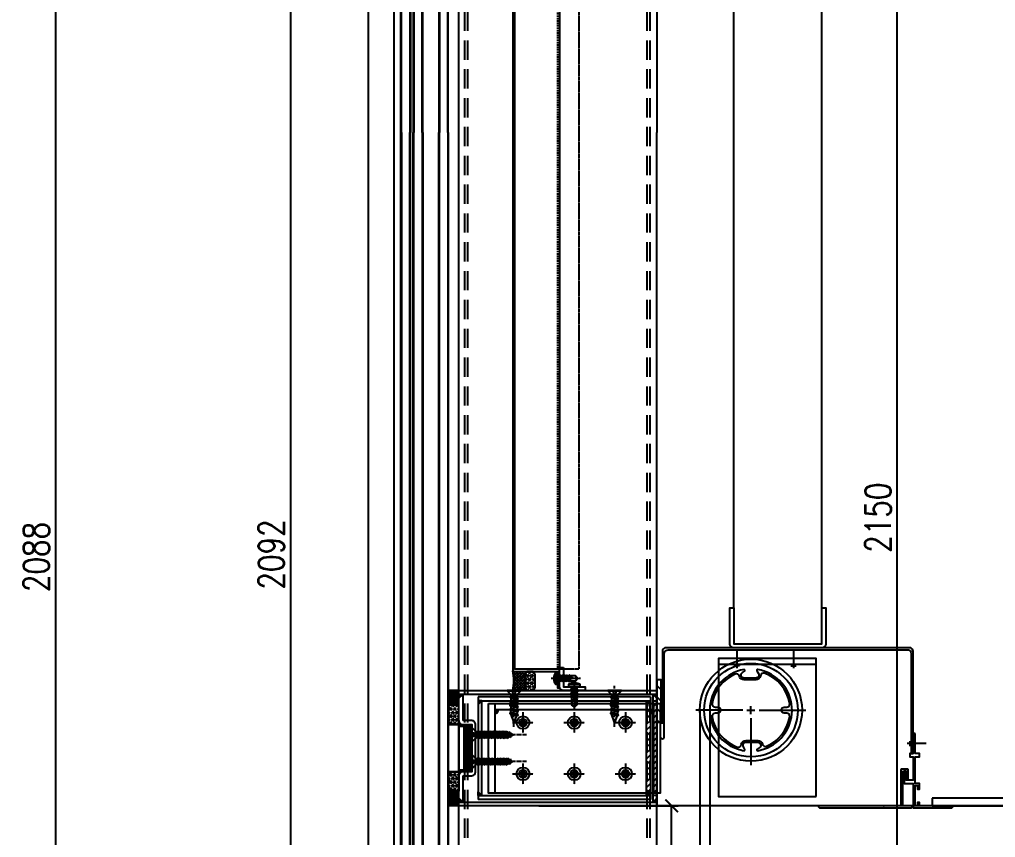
# Model space of a CAD drawing. Extents: x -3378 to 102197, y -3799 to 48702.
# Drawn here: x 58604 to 59365, y 38473 to 39112 of the extents above; entities that cross this region are included whole.
import ezdxf

# ---------------------------------------------------------------- set-up
doc = ezdxf.new("R2010")
doc.units = 0
for name, pattern in [('CEN1', [9, 6, -1, 1, -1]), ('CENTER', [2, 1.25, -0.25, 0.25, -0.25]), ('HIDDEN', [0.375, 0.25, -0.125])]:
    doc.linetypes.add(name, pattern=pattern)
for name, color, linetype in [('ARR', 6, 'Continuous'), ('BCM-DIM', 54, 'Continuous'), ('BCM-draft', 252, 'Continuous'), ('CENTER', 4, 'CENTER'), ('CL', 14, 'CENTER'), ('DIM', 173, 'Continuous'), ('不鏽鋼板S.S.PANEL', 30, 'Continuous'), ('剖面線 HATCH', 251, 'Continuous'), ('填縫物 SEALANT', 1, 'Continuous'), ('泡棉', 8, 'Continuous'), ('矽利康', 9, 'Continuous'), ('結構體 STRUCTURAL', 154, 'Continuous'), ('螺絲 固定五金 FASTENERS', 124, 'Continuous'), ('螺絲、螺栓', 4, 'Continuous'), ('視覺模型鋁擠型暫替', 4, 'Continuous'), ('金屬面材 METAL PANEL', 2, 'Continuous'), ('鋁擠型 AL. EXTRUSION', 3, 'Continuous'), ('镀锌钢板', 3, 'Continuous'), ('隔熱材 INSULATION', 9, 'HIDDEN'), ('隱藏線 HIDDEN', 8, 'HIDDEN')]:
    doc.layers.add(name, color=color, linetype=linetype)
doc.layers.add('BCM-GLA', color=4, linetype='Continuous', lineweight=5)
doc.layers.add('不顯示', color=254, linetype='Continuous', plot=False)
doc.styles.add('GM_ANNO_TEXT', font='simplex.shx', dxfattribs={"width": 0.8})
doc.dimstyles.new('GM_DIM', dxfattribs={"dimscale": 0, "dimtxt": 20, "dimasz": 10, "dimexe": 5, "dimexo": 5, "dimgap": 5, "dimtad": 1, "dimdec": 0, "dimdsep": 46, "dimtxsty": 'GM_ANNO_TEXT', "dimblk": 'ARCHTICK', "dimcen": 0, "dimclrd": 4, "dimclre": 4, "dimclrt": 10, "dimadec": 0, "dimazin": 2, "dimtfac": 1, "dimtdec": 0, "dimtix": 1, "dimtofl": 0, "dimtmove": 2, "dimatfit": 3, "dimfxl": 1.5, "dimarcsym": 1})
pattern_1 = [(225.01674839, (80495.91214, 992133.0331), (0.44207090537, -0.44181253335), [])]
pattern_2 = [(135, (992266.9537, -80782.9719), (-0.44194173824, -0.44194173824), [])]
pattern_3 = [(225.01674839, (80490.91884, 992148.02625), (0.44207090537, -0.44181253335), [])]
pattern_4 = [(225.01674839, (80500.91346, 992148.02625), (0.44207090537, -0.44181253335), [])]
pattern_5 = [(90, (-94993.687, -997925.494), (-1.25, 0), []), (180, (-94993.687, -997925.494), (-1e-16, -1.25), [])]
pattern_6 = [(90, (154.4923, -120.1606), (-1.649778, 1e-16), [0.9525, -1.905]), (210, (154.4923, -120.1606), (0.824889, -1.42875), [0.9525, -1.905]), (150, (154.4923, -119.2081), (-0.824889, -1.42875), [0.9525, -1.905])]

# ---------------------------------------------------------------- blocks, each defined once
blk = doc.blocks.new('*u130')
at = {"layer": '泡棉'}
h = blk.add_hatch(dxfattribs=at)
h.set_pattern_fill('HEX', color=256, scale=0.3)
h.set_pattern_definition([(0, (-4141.5022, 978.2385), (0, 1.6497784), [0.9525, -1.905]), (120, (-4141.5022, 978.2385), (-1.42875, -0.8248892), [0.9525, -1.905]), (60, (-4140.5497, 978.2385), (-1.42875, 0.8248892), [0.9525, -1.905])])
edge = h.paths.add_edge_path()
edge.add_line((-12, 9.53), (-3, 9.53))
edge.add_arc((-3, 12.53), 3, 270, 360)
edge.add_line((0, 12.53), (0, 14.53))
edge.add_arc((-3, 14.53), 3, 0, 90)
edge.add_line((-3, 17.53), (-12, 17.53))
edge.add_arc((-12, 14.53), 3, 90, 180)
edge.add_line((-15, 14.53), (-15, 12.53))
edge.add_arc((-12, 12.53), 3, 180, 270)
at = {"layer": '矽利康'}
h = blk.add_hatch(dxfattribs=at)
h.set_pattern_fill('ANSI37', color=256, scale=0.5, style=0)
h.set_pattern_definition([(45, (-4141.5022, 978.2385), (-1.122532, 1.122532), []), (135, (-4141.5022, 978.2385), (-1.122532, -1.122532), [])])
edge = h.paths.add_edge_path()
edge.add_arc((-7.73, -32.06), 32.98, 76.43716, 103.56284)
edge.add_arc((-16.6, 1.13), 1.6, 315, 360)
edge.add_line((-15, 1.13), (-15, 12.53))
edge.add_arc((-12, 12.53), 3, 180, 270)
edge.add_line((-12, 9.53), (-3, 9.53))
edge.add_arc((-3, 12.53), 3, 270, 360)
edge.add_line((0, 12.53), (0, 0))
at = {"layer": '泡棉'}
blk.add_lwpolyline([(-12, 9.53), (-3, 9.53, 0.414214), (0, 12.53), (0, 14.53, 0.414214), (-3, 17.53), (-12, 17.53, 0.414214), (-15, 14.53), (-15, 12.53, 0.414214)], format="xyb", close=True, dxfattribs=at)
at = {"layer": '矽利康'}
blk.add_lwpolyline([(0, 0, 0.118914), (-15.47, 0, 0.198912), (-15, 1.13), (-15, 12.53, 0.414214), (-12, 9.53), (-3, 9.53, 0.414214), (0, 12.53)], format="xyb", close=True, dxfattribs=at)
blk = doc.blocks.new('M5x16圓頭自攻')
at = {"layer": 'ARR', "color": 0, "linetype": 'CENTER', "ltscale": 0.87}
blk.add_line((18, 0), (-5.1, 0), dxfattribs=at)
at = {"layer": 'ARR', "color": 0, "linetype": 'ByBlock', "ltscale": 0.3}
for p, q in [((-1.61, -4.5), (-1.61, 4.5)), ((0.5, 2.24), (1.14, 1.9)), ((0.72, 2.13), (1.65, -2.5)), ((1.89, 1.9), (1.14, 1.9)), ((2.24, 2.5), (3.24, -2.5)), ((3.48, 1.9), (2.73, 1.9)), ((3.83, 2.5), (4.83, -2.5)), ((5.07, 1.9), (4.32, 1.9)), ((5.42, 2.5), (6.42, -2.5)), ((6.81, 1.9), (5.91, 1.9)), ((7.16, 2.5), (8.16, -2.5)), ((8.4, 1.9), (7.65, 1.9)), ((8.73, 1.9), (7.98, 1.9)), ((9.08, 2.5), (9.7, -0.6)), ((14.12, 2.1), (9.46, 2.1)), ((15.83, 0.06), (14.12, 2.1)), ((15.83, 0.06), (15.95, 0.06)), ((16, -0.01), (16, 0.01)), ((2.14, -1.9), (2.89, -1.9)), ((3.73, -1.9), (4.48, -1.9)), ((5.32, -1.9), (6.07, -1.9)), ((6.91, -1.9), (7.81, -1.9)), ((8.54, -2.1), (12.91, -2.1)), ((15.83, -0.06), (14.12, -2.1)), ((15.83, -0.06), (15.95, -0.06))]:
    blk.add_line(p, q, dxfattribs=at)
blk.add_lwpolyline([(-2.98, -0.5, 0.134476), (-1.61, -4.5), (-0.58, -4.5, 0.198912), (-0.44, -4.44), (-0.06, -4.06, 0.198912), (0, -3.92), (0, 3.92, 0.198912), (-0.06, 4.06), (-0.44, 4.44, 0.198912), (-0.58, 4.5), (-1.61, 4.5, 0.134562), (-2.98, 0.5), (-2.48, 0.5), (-2.48, -0.5), (-2.98, -0.5)], format="xyb", dxfattribs=at)
blk.add_lwpolyline([(1.14, 1.9), (2.14, -1.9), (1.8, -2.5), (1.65, -2.5), (1.3, -1.9), (0.3, 1.9), (0.5, 2.24)], dxfattribs=at)
for points in [[(3.24, -2.5), (2.89, -1.9), (1.89, 1.9), (2.24, 2.5), (2.39, 2.5), (2.73, 1.9), (3.73, -1.9), (3.39, -2.5)], [(4.83, -2.5), (4.48, -1.9), (3.48, 1.9), (3.83, 2.5), (3.98, 2.5), (4.32, 1.9), (5.32, -1.9), (4.98, -2.5)], [(6.42, -2.5), (6.07, -1.9), (5.07, 1.9), (5.42, 2.5), (5.57, 2.5), (5.91, 1.9), (6.91, -1.9), (6.57, -2.5)], [(8.16, -2.5), (7.81, -1.9), (6.81, 1.9), (7.16, 2.5), (7.31, 2.5), (7.65, 1.9), (8.65, -1.9), (8.31, -2.5)], [(9.08, 2.5), (8.73, 1.9), (9.7, -0.6), (9.46, 2.1), (9.23, 2.5)]]:
    blk.add_lwpolyline(points, close=True, dxfattribs=at)
for centre, radius, start, end in [((0.67, 3.07), 0.874, 220.33884, 257.78016), ((10.86, -0.29), 1.2, 56.15202, 236.15202), ((14.85, 6.88), 7.01, 241.64577, 278.00805), ((15.9, 1.75), 1.82, 168.86169, 267.68654), ((15.95, 0.01), 0.05, 0, 90), ((1.17, -3.34), 1.44, 84.73115, 144.21996), ((13.52, 4.88), 7.01, 241.64577, 274.95411), ((15.95, -0.01), 0.05, 270, 0)]:
    blk.add_arc(centre, radius, start, end, dxfattribs=at)
blk = doc.blocks.new('*U255')
blk.add_blockref('M5x16圓頭自攻', (0, 0))
blk = doc.blocks.new('*u927')
at = {"layer": 'CENTER', "color": 0, "ltscale": 5}
blk.add_line((28.28, 0), (-3.62, 0), dxfattribs=at)
at = {"layer": '螺絲、螺栓', "color": 0, "linetype": 'ByBlock', "ltscale": 0.2}
for p, q in [((0.3, 5.3), (0.3, -5.3)), ((3.1, 2.5), (3.1, -2.5)), ((3.1, 2.39), (4.64, 2.39)), ((5.08, 3.15), (6.34, -3.15)), ((5.7, 2.39), (7.79, 2.39)), ((8.23, 3.15), (9.49, -3.15)), ((8.85, 2.39), (10.94, 2.39)), ((11.38, 3.15), (12.64, -3.15)), ((12, 2.39), (14.09, 2.39)), ((14.53, 3.15), (15.79, -3.15)), ((17.24, 2.39), (15.15, 2.39)), ((17.68, 3.15), (18.94, -3.15)), ((18.17, 2.61), (24.84, 0.24)), ((3.1, -2.39), (5.9, -2.39)), ((6.96, -2.39), (9.05, -2.39)), ((10.11, -2.39), (12.2, -2.39)), ((13.26, -2.39), (15.35, -2.39)), ((16.41, -2.39), (18.5, -2.39)), ((24.84, -0.23), (19.52, -2.25))]:
    blk.add_line(p, q, dxfattribs=at)
blk.add_lwpolyline([(3.1, -2.5), (0.3, -5.3), (0, -5.3), (0, 5.3), (0.3, 5.3), (3.1, 2.5)], dxfattribs=at)
blk.add_lwpolyline([(0, 1.61, -0.048054), (2.67, 0.68, -0.292428), (3.1, 0, -0.292428), (2.67, -0.68, -0.048054), (0, -1.61, -0.048054)], format="xyb", dxfattribs=at)
for points in [[(6.34, -3.15), (5.9, -2.39), (4.64, 2.39), (5.08, 3.15), (5.27, 3.15), (5.7, 2.39), (6.96, -2.39), (6.53, -3.15)], [(9.49, -3.15), (9.05, -2.39), (7.79, 2.39), (8.23, 3.15), (8.42, 3.15), (8.85, 2.39), (10.11, -2.39), (9.68, -3.15)], [(12.64, -3.15), (12.2, -2.39), (10.94, 2.39), (11.38, 3.15), (11.57, 3.15), (12, 2.39), (13.26, -2.39), (12.83, -3.15)], [(15.79, -3.15), (15.35, -2.39), (14.09, 2.39), (14.53, 3.15), (14.72, 3.15), (15.15, 2.39), (16.41, -2.39), (15.98, -3.15)], [(18.94, -3.15), (18.5, -2.39), (17.24, 2.39), (17.68, 3.15), (17.87, 3.15), (18.3, 2.39), (19.56, -2.39), (19.13, -3.15)]]:
    blk.add_lwpolyline(points, close=True, dxfattribs=at)
blk.add_arc((24.75, 0), 0.252, 292.16272, 69.4623, dxfattribs=at)
blk = doc.blocks.new('*U929')
blk.add_blockref('*u927', (0, 0))
blk = doc.blocks.new('A$C4E2A2353')
at = {"layer": 'ARR', "color": 0, "linetype": 'CEN1', "ltscale": 0.5}
blk.add_line((42.86, 0), (-3.62, 0), dxfattribs=at)
at = {"layer": 'ARR', "color": 0, "linetype": 'ByBlock', "ltscale": 0.3}
for p, q in [((0.3, -5.3), (0.3, 5.3)), ((3.1, -2.5), (3.1, 2.5)), ((4.38, 2.15), (3.1, 2.15)), ((3.1, 1.24), (3.82, -2.16)), ((4.71, 2.87), (4.38, 2.15)), ((4.38, 2.15), (5.3, -2.16)), ((4.43, 1.96), (5.34, -2.36)), ((5.34, 2.15), (4.71, 2.87)), ((4.71, 2.87), (5.93, -2.88)), ((4.89, 2.06), (5.8, -2.26)), ((6.82, 2.15), (5.34, 2.15)), ((5.34, 2.15), (6.26, -2.16)), ((5.34, 2.15), (6.26, -2.16)), ((7.15, 2.87), (6.82, 2.15)), ((6.82, 2.15), (7.74, -2.16)), ((6.86, 1.96), (7.78, -2.36)), ((7.78, 2.15), (7.15, 2.87)), ((7.15, 2.87), (8.37, -2.88)), ((7.32, 2.06), (8.24, -2.26)), ((9.26, 2.15), (7.78, 2.15)), ((7.78, 2.15), (8.7, -2.16)), ((7.78, 2.15), (8.7, -2.16)), ((9.59, 2.87), (9.26, 2.15)), ((9.26, 2.15), (10.17, -2.16)), ((9.3, 1.96), (10.21, -2.36)), ((10.22, 2.15), (9.59, 2.87)), ((9.59, 2.87), (10.81, -2.88)), ((9.76, 2.06), (10.67, -2.26)), ((11.7, 2.15), (10.22, 2.15)), ((10.22, 2.15), (11.13, -2.16)), ((10.22, 2.15), (11.13, -2.16)), ((12.02, 2.87), (11.7, 2.15)), ((11.7, 2.15), (12.61, -2.16)), ((11.74, 1.96), (12.65, -2.36)), ((12.66, 2.15), (12.02, 2.87)), ((12.02, 2.87), (13.24, -2.88)), ((12.2, 2.06), (13.11, -2.26)), ((14.13, 2.15), (12.66, 2.15)), ((12.66, 2.15), (13.57, -2.16)), ((12.66, 2.15), (13.57, -2.16)), ((14.46, 2.87), (14.13, 2.15)), ((14.13, 2.15), (15.05, -2.16)), ((14.18, 1.96), (15.09, -2.36)), ((15.09, 2.15), (14.46, 2.87)), ((14.46, 2.87), (15.68, -2.88)), ((14.64, 2.06), (15.55, -2.26)), ((16.57, 2.15), (15.09, 2.15)), ((15.09, 2.15), (16.01, -2.16)), ((15.09, 2.15), (16.01, -2.16)), ((16.9, 2.87), (16.57, 2.15)), ((16.57, 2.15), (17.49, -2.16)), ((16.61, 1.96), (17.53, -2.36)), ((17.53, 2.15), (16.9, 2.87)), ((16.9, 2.87), (18.12, -2.88)), ((17.07, 2.06), (17.99, -2.26)), ((19.01, 2.15), (17.53, 2.15)), ((17.53, 2.15), (18.45, -2.16)), ((17.53, 2.15), (18.45, -2.16)), ((19.34, 2.87), (19.01, 2.15)), ((19.01, 2.15), (19.92, -2.16)), ((19.05, 1.96), (19.96, -2.36)), ((19.97, 2.15), (19.34, 2.87)), ((19.34, 2.87), (20.56, -2.88)), ((19.51, 2.06), (20.42, -2.26)), ((21.45, 2.15), (19.97, 2.15)), ((19.97, 2.15), (20.88, -2.16)), ((19.97, 2.15), (20.88, -2.16)), ((21.77, 2.87), (21.45, 2.15)), ((21.77, 2.87), (21.45, 2.15)), ((21.45, 2.15), (22.36, -2.16)), ((21.45, 2.15), (22.36, -2.16)), ((21.49, 1.96), (22.4, -2.36)), ((21.49, 1.96), (22.4, -2.36)), ((22.41, 2.15), (21.77, 2.87)), ((21.77, 2.87), (22.99, -2.88)), ((22.41, 2.15), (21.77, 2.87)), ((21.77, 2.87), (22.99, -2.88)), ((21.95, 2.06), (22.86, -2.26)), ((21.95, 2.06), (22.86, -2.26)), ((23.88, 2.15), (22.41, 2.15)), ((22.41, 2.15), (23.32, -2.16)), ((23.88, 2.15), (22.41, 2.15)), ((22.41, 2.15), (23.32, -2.16)), ((22.41, 2.15), (23.32, -2.16)), ((22.41, 2.15), (23.32, -2.16)), ((24.21, 2.87), (23.88, 2.15)), ((24.21, 2.87), (23.88, 2.15)), ((23.88, 2.15), (24.8, -2.16)), ((23.88, 2.15), (24.8, -2.16)), ((23.93, 1.96), (24.84, -2.36)), ((23.93, 1.96), (24.84, -2.36)), ((24.84, 2.15), (24.21, 2.87)), ((24.21, 2.87), (25.43, -2.88)), ((24.84, 2.15), (24.21, 2.87)), ((24.21, 2.87), (25.43, -2.88)), ((24.38, 2.06), (25.3, -2.26)), ((24.38, 2.06), (25.3, -2.26)), ((26.32, 2.15), (24.84, 2.15)), ((24.84, 2.15), (25.76, -2.16)), ((26.32, 2.15), (24.84, 2.15)), ((24.84, 2.15), (25.76, -2.16)), ((24.84, 2.15), (25.76, -2.16)), ((24.84, 2.15), (25.76, -2.16)), ((26.65, 2.87), (26.32, 2.15)), ((26.65, 2.87), (26.32, 2.15)), ((26.32, 2.15), (27.24, -2.16)), ((26.32, 2.15), (27.24, -2.16)), ((26.36, 1.96), (27.28, -2.36)), ((26.36, 1.96), (27.28, -2.36)), ((27.28, 2.15), (26.65, 2.87)), ((26.65, 2.87), (27.87, -2.88)), ((27.28, 2.15), (26.65, 2.87)), ((26.65, 2.87), (27.87, -2.88)), ((26.82, 2.06), (27.74, -2.26)), ((26.82, 2.06), (27.74, -2.26)), ((28.91, 1.45), (27.28, 2.15)), ((27.28, 2.15), (28.19, -2.16)), ((27.28, 2.15), (28.19, -2.16)), ((27.28, 2.15), (28.19, -2.16)), ((27.28, 2.15), (28.19, -2.16)), ((29.24, 2.17), (28.91, 1.45)), ((28.91, 1.45), (29.52, -1.46)), ((29.96, 0.99), (29.24, 2.17)), ((29.24, 2.17), (30.16, -2.18)), ((32.25, 0), (29.96, 1.25)), ((29.96, 0.99), (30.39, -1)), ((32.26, 0), (32.25, 0)), ((3.1, -1.02), (3.49, -2.88)), ((3.1, -2.44), (3.49, -2.88)), ((3.49, -2.88), (3.82, -2.16)), ((3.82, -2.16), (5.3, -2.16)), ((5.3, -2.16), (5.93, -2.88)), ((5.93, -2.88), (6.26, -2.16)), ((6.26, -2.16), (7.74, -2.16)), ((7.74, -2.16), (8.37, -2.88)), ((8.37, -2.88), (8.7, -2.16)), ((8.7, -2.16), (10.17, -2.16)), ((10.17, -2.16), (10.81, -2.88)), ((10.81, -2.88), (11.13, -2.16)), ((11.13, -2.16), (12.61, -2.16)), ((12.61, -2.16), (13.24, -2.88)), ((13.24, -2.88), (13.57, -2.16)), ((13.57, -2.16), (15.05, -2.16)), ((15.05, -2.16), (15.68, -2.88)), ((15.68, -2.88), (16.01, -2.16)), ((16.01, -2.16), (17.49, -2.16)), ((17.49, -2.16), (18.12, -2.88)), ((18.12, -2.88), (18.45, -2.16)), ((18.45, -2.16), (19.92, -2.16)), ((19.92, -2.16), (20.56, -2.88)), ((20.56, -2.88), (20.88, -2.16)), ((20.88, -2.16), (22.36, -2.16)), ((22.36, -2.16), (22.99, -2.88)), ((22.36, -2.16), (22.99, -2.88)), ((22.99, -2.88), (23.32, -2.16)), ((22.99, -2.88), (23.32, -2.16)), ((23.32, -2.16), (24.8, -2.16)), ((23.32, -2.16), (24.8, -2.16)), ((24.8, -2.16), (25.43, -2.88)), ((24.8, -2.16), (25.43, -2.88)), ((25.43, -2.88), (25.76, -2.16)), ((25.43, -2.88), (25.76, -2.16)), ((25.76, -2.16), (27.24, -2.16)), ((25.76, -2.16), (27.24, -2.16)), ((27.24, -2.16), (27.87, -2.88)), ((27.24, -2.16), (27.87, -2.88)), ((27.87, -2.88), (28.19, -2.16)), ((27.87, -2.88), (28.19, -2.16)), ((28.19, -2.16), (29.52, -1.46)), ((29.52, -1.46), (30.16, -2.18)), ((30.16, -2.18), (30.39, -1)), ((30.39, -1), (32.25, -0.01)), ((32.25, -0.01), (32.26, 0))]:
    blk.add_line(p, q, dxfattribs=at)
blk.add_lwpolyline([(3.1, 2.5), (0.3, 5.3), (0, 5.3), (0, -5.3), (0.3, -5.3), (3.1, -2.5)], dxfattribs=at)
blk.add_lwpolyline([(0, -1.61, 0.048054), (2.67, -0.68, 0.292428), (3.1, 0, 0.292428), (2.67, 0.68, 0.048054), (0, 1.61, 0.048054)], format="xyb", dxfattribs=at)
blk = doc.blocks.new('*U920')
at = {"layer": '螺絲、螺栓', "color": 0, "linetype": 'ByBlock', "xscale": -1, "rotation": 180}
blk.add_blockref('A$C4E2A2353', (0, 0), dxfattribs=at)
blk = doc.blocks.new('橫料01-彎弧區用')
at = {"layer": '剖面線 HATCH'}
h = blk.add_hatch(dxfattribs=at)
h.set_pattern_fill('ANSI31', color=256, angle=90)
h.set_pattern_definition([(135, (102655.0726, -51370.389), (-2.24506403, -2.24506403), [])])
h.paths.add_polyline_path([(7.99, 0), (7.99, -3), (82, -3), (82, 0)])
h = blk.add_hatch(dxfattribs=at)
h.set_pattern_fill('ANSI31', color=256, angle=90)
h.set_pattern_definition([(135, (102655.0787, -51375.389), (-2.24506403, -2.24506403), [])])
h.paths.add_polyline_path([(11.39, -5), (11.39, -8), (78.89, -8), (78.89, -5)])
at = {"layer": '視覺模型鋁擠型暫替', "linetype": 'Continuous'}
h = blk.add_hatch(dxfattribs=at)
h.set_pattern_fill('ANSI31', color=1, scale=5, angle=90)
h.set_pattern_definition(pattern_2)
h.paths.add_polyline_path([(3, -3), (6, 0), (3, 0)])
h = blk.add_hatch(dxfattribs=at)
h.set_pattern_fill('ANSI31', color=1, scale=5, angle=180.01675)
h.set_pattern_definition(pattern_4)
h.paths.add_polyline_path([(8, -5), (8, -8), (11, -5)])
h = blk.add_hatch(dxfattribs=at)
h.set_pattern_fill('ANSI31', color=1, scale=5, angle=180.01675)
h.set_pattern_definition(pattern_3)
h.paths.add_polyline_path([(79.01, -5), (82.01, -8), (82.01, -5)])
h = blk.add_hatch(dxfattribs=at)
h.set_pattern_fill('ANSI31', color=1, scale=5, angle=90)
h.set_pattern_definition(pattern_2)
h.paths.add_polyline_path([(87.01, 0), (84.01, 0), (87.01, -3)])
h = blk.add_hatch(dxfattribs=at)
h.set_pattern_fill('ANSI31', color=1, scale=5, angle=180.01675)
h.set_pattern_definition(pattern_4)
h.paths.add_polyline_path([(11, -139.5), (8, -136.5), (8, -139.5)])
h = blk.add_hatch(dxfattribs=at)
h.set_pattern_fill('ANSI31', color=1, scale=5, angle=180.01675)
h.set_pattern_definition(pattern_3)
h.paths.add_polyline_path([(82.01, -139.5), (82.01, -136.5), (79.01, -139.5)])
h = blk.add_hatch(dxfattribs=at)
h.set_pattern_fill('ANSI31', color=1, scale=5, angle=180.01675)
h.set_pattern_definition(pattern_1)
h.paths.add_polyline_path([(6, -154.49), (3, -151.49), (3, -154.49)])
h = blk.add_hatch(dxfattribs=at)
h.set_pattern_fill('ANSI31', color=1, scale=5, angle=180.01675)
h.set_pattern_definition(pattern_1)
h.paths.add_polyline_path([(87, -154.49), (87, -151.49), (84, -154.49)])
at = {"layer": '剖面線 HATCH'}
blk.add_lwpolyline([(7.99, -3), (7.99, 0), (82, 0), (82, -3)], close=True, dxfattribs=at)
at = {"layer": '視覺模型鋁擠型暫替', "color": 6, "linetype": 'Continuous'}
for p, q in [((82.01, -8), (8, -8)), ((82.01, -11), (82.01, -8)), ((8, -136.5), (8, -133.5))]:
    blk.add_line(p, q, dxfattribs=at)
at = {"layer": '視覺模型鋁擠型暫替', "color": 1, "linetype": 'Continuous'}
for points in [[(6, 0), (3, 0), (3, -3), (6, 0)], [(8, -8), (8, -5), (11, -5), (8, -8)], [(82.01, -8), (82.01, -5), (79.01, -5), (82.01, -8)], [(84.01, 0), (87.01, 0), (87.01, -3), (84.01, 0)], [(8, -136.5), (8, -139.5), (11, -139.5), (8, -136.5)], [(82.01, -136.5), (82.01, -139.5), (79.01, -139.5), (82.01, -136.5)], [(3, -151.49), (3, -154.49), (6, -154.49), (3, -151.49)], [(87, -151.49), (87, -154.49), (84, -154.49), (87, -151.49)]]:
    blk.add_lwpolyline(points, dxfattribs=at)
at = {"layer": '金屬面材 METAL PANEL', "linetype": 'Continuous'}
for p, q in [((0, -154.49), (0, 0)), ((0, 0), (90.01, 0)), ((3, 0), (3, -154.49)), ((87.01, -154.5), (87.01, 0)), ((90.01, 0), (90.01, -154.5)), ((87.01, -3), (3, -3)), ((23.5, -144.5), (23.5, -151.5)), ((63.5, -141.5), (26.5, -141.5)), ((26.5, -151.5), (26.5, -144.5)), ((26.5, -144.5), (63.5, -144.5)), ((63.5, -144.5), (63.5, -151.5)), ((66.5, -151.5), (66.5, -144.5)), ((3, -151.49), (23.5, -151.5)), ((66.5, -151.5), (87.01, -151.5)), ((23.5, -154.5), (0, -154.49)), ((90.01, -154.5), (66.5, -154.5))]:
    blk.add_line(p, q, dxfattribs=at)
at = {"layer": '金屬面材 METAL PANEL'}
for p, q in [((5, -5), (5, -139.5)), ((5, -5), (85.01, -5)), ((8, -139.5), (8, -5)), ((82.01, -139.5), (82.01, -5)), ((85.01, -5), (85.01, -139.5)), ((82.01, -136.5), (8, -136.5)), ((5, -139.5), (85.01, -139.5))]:
    blk.add_line(p, q, dxfattribs=at)
blk.add_lwpolyline([(8, -8), (8, -5), (82.01, -5), (82.01, -8)], close=True, dxfattribs=at)
at = {"layer": '金屬面材 METAL PANEL', "linetype": 'Continuous'}
for centre, start, end in [((26.5, -144.5), 90, 180.00503), ((63.5, -144.5), 0, 90), ((23.5, -151.5), 269.98325, 0), ((66.5, -151.5), 180, 270)]:
    blk.add_arc(centre, 3, start, end, dxfattribs=at)
at = {"layer": '螺絲 固定五金 FASTENERS'}
for name, p, xscale, rotation in [('*U929', (0, -33), -1.000000000000001, 180), ('*U929', (0, -111.5), -1.000000000000001, 180), ('*U920', (34.5, -144.5), -1, 270)]:
    blk.add_blockref(name, p, dxfattribs=dict(at, xscale=xscale, rotation=rotation))
at = {"layer": '螺絲 固定五金 FASTENERS', "rotation": 90}
blk.add_blockref('*U920', (55.5, -144.5), dxfattribs=at)
blk = doc.blocks.new('*U35')
blk.add_lwpolyline([(1.22, 0.68), (2.48, 0.68, -0.398336), (3.02, 0.16, -0.027263), (3.02, -0.16, -0.398336), (2.48, -0.68), (1.22, -0.68, 0.414214), (0.68, -1.22), (0.68, -2.48, -0.398336), (0.16, -3.02, -0.027263), (-0.16, -3.02, -0.398336), (-0.68, -2.48), (-0.68, -1.22, 0.414214), (-1.22, -0.68), (-2.48, -0.68, -0.398336), (-3.02, -0.16, -0.027263), (-3.02, 0.16, -0.398336), (-2.48, 0.68), (-1.22, 0.68, 0.414214), (-0.68, 1.22), (-0.68, 2.48, -0.398336), (-0.16, 3.02, -0.027263), (0.16, 3.02, -0.398336), (0.68, 2.48), (0.68, 1.22, 0.414214)], format="xyb", close=True)
blk.add_circle((0, 0), 5)
at = {"layer": 'CL'}
for p, q in [((0, 8.04), (0, -8.04)), ((-8.04, 0), (8.04, 0))]:
    blk.add_line(p, q, dxfattribs=at)
blk = doc.blocks.new('圓孔6mm')
at = {"layer": '視覺模型鋁擠型暫替', "color": 6, "linetype": 'Continuous'}
blk.add_circle((0, 0), 3, dxfattribs=at)
at = {"layer": 'BCM-draft'}
blk.add_blockref('*U35', (0, 0), dxfattribs=at)
blk = doc.blocks.new('4t 托架')
at = {"layer": '視覺模型鋁擠型暫替', "color": 7, "linetype": 'Continuous'}
for centre, radius, start, end in [((14.5, -11.5), 1, 270, 0), ((14.5, -11.5), 2, 270, 0), ((14.5, -11.5), 3, 270, 0), ((138.5, -11.5), 3, 180, 270), ((138.5, -11.5), 2, 180, 270), ((138.5, -11.5), 1, 180, 270)]:
    blk.add_arc(centre, radius, start, end, dxfattribs=at)
at = {"layer": '镀锌钢板', "color": 6, "linetype": 'Continuous'}
for p, q in [((14.5, -6.5), (14.5, -76.51)), ((138.5, -76.51), (138.5, -6.5)), ((138.5, -11.5), (14.5, -11.5))]:
    blk.add_line(p, q, dxfattribs=at)
blk.add_lwpolyline([(9.5, -6.5), (143.5, -6.5), (143.5, -76.51), (9.5, -76.51)], close=True, dxfattribs=at)
at = {"layer": '視覺模型鋁擠型暫替', "linetype": 'Continuous'}
for p in [(36.5, -21.5), (76.5, -21.5), (116.5, -21.5), (36.5, -61.51), (76.5, -61.51), (116.5, -61.51)]:
    blk.add_blockref('圓孔6mm', p, dxfattribs=at)
blk = doc.blocks.new('ASC-Facade Detail W1 & W2$0$CW_C1$0$NR-54')
for points in [[(-0.212, 1.246, 0.766396), (-0.442, -1.184, -0.994084), (-0.414, -1.194, 0.041271), (-0.212, -1.246, 0.632567), (-0.184, -1.205), (-0.23, -1.124, -0.575047), (-0.149, -0.985), (0.211, -0.985, -0.768251), (0.257, -1.159), (0.194, -1.195, 0.837568), (0.212, -1.246, 0.766396), (0.442, 1.184, -0.994084), (0.414, 1.194, 0.041271), (0.212, 1.246, 0.632567), (0.184, 1.205), (0.23, 1.124, -0.575047), (0.149, 0.985), (-0.211, 0.985, -0.768251), (-0.257, 1.159), (-0.194, 1.195, 0.837568)], [(-1.192, 0.202, 0.464153), (-1.1, 0.093), (-1.023, 0.093, -1), (-1.023, -0.093), (-1.1, -0.093, 0.464153), (-1.192, -0.202, 0.268255), (-0.42, -1.134, 0.481314), (-0.296, -1.059, -0.376214), (-0.149, -0.93), (0.211, -0.93, -0.348452), (0.355, -1.044, 0.468335), (0.483, -1.108, 0.253356), (1.192, -0.202, 0.464153), (1.1, -0.093), (1.023, -0.093, -1), (1.023, 0.093), (1.1, 0.093, 0.464153), (1.192, 0.202, 0.268255), (0.42, 1.134, 0.481314), (0.296, 1.059, -0.376214), (0.149, 0.93), (-0.211, 0.93, -0.348452), (-0.355, 1.044, 0.468335), (-0.483, 1.108, 0.253356)]]:
    blk.add_lwpolyline(points, format="xyb", close=True)
blk = doc.blocks.new('CW WINDOW SHADING')
at = {"layer": '鋁擠型 AL. EXTRUSION'}
h = blk.add_hatch(dxfattribs=at)
h.set_pattern_fill('ANSI31', color=256, scale=50.8, style=0)
h.set_pattern_definition([(135, (-79898.378, 10971.907), (4.49012806, 4.49012806), [])])
h.paths.add_polyline_path([(-10.91, 26.84), (-7.55, 26.84), (-7.55, 60.07), (-10.91, 60.07)])
h = blk.add_hatch(dxfattribs=at)
h.set_pattern_fill('ANSI31', color=256, scale=50.8, style=0)
h.set_pattern_definition([(135, (-79909.291, 10956.907), (4.49012806, 4.49012806), [])])
edge = h.paths.add_edge_path()
edge.add_arc((24.86, -70.34), 0.6, 31.34645, 211.34645, ccw=False)
edge.add_arc((6.58, -81.47), 22, 360, 391.34645, ccw=False)
edge.add_line((28.58, -81.47), (28.58, -107.91))
edge.add_arc((22.58, -107.91), 6, 330, 360, ccw=False)
edge.add_line((27.78, -110.91), (27.42, -111.54))
edge.add_arc((25.68, -110.54), 2, 270, 330, ccw=False)
edge.add_line((25.68, -112.54), (24.76, -112.54))
edge.add_arc((24.76, -112.04), 0.5, 90, 270, ccw=False)
edge.add_line((24.76, -111.54), (25.68, -111.54))
edge.add_arc((25.68, -110.54), 1, 270, 330)
edge.add_line((26.55, -111.04), (27.37, -109.61))
edge.add_arc((27.04, -109.42), 0.381, 330, 450)
edge.add_line((27.04, -109.04), (18.12, -109.04))
edge.add_arc((18.12, -109.42), 0.381, 450, 570)
edge.add_line((17.79, -109.61), (18.62, -111.04))
edge.add_arc((19.48, -110.54), 1, 210, 270)
edge.add_line((19.48, -111.54), (20.41, -111.54))
edge.add_arc((20.41, -112.04), 0.5, 270, 450, ccw=False)
edge.add_line((20.41, -112.54), (19.48, -112.54))
edge.add_arc((19.48, -110.54), 2, 210, 270, ccw=False)
edge.add_line((17.75, -111.54), (17.39, -110.91))
edge.add_arc((22.58, -107.91), 6, 180, 210, ccw=False)
edge.add_line((16.58, -107.91), (16.58, -87.96))
edge.add_line((16.58, -87.96), (17.48, -87.96))
edge.add_line((17.48, -87.96), (17.48, -89.63))
edge.add_arc((17.86, -89.63), 0.381, 540, 630)
edge.add_line((17.86, -90.01), (19.5, -90.01))
edge.add_arc((19.5, -89.63), 0.381, 270, 360)
edge.add_line((19.88, -89.63), (19.88, -82.49))
edge.add_arc((19.5, -82.49), 0.381, 360, 450)
edge.add_line((19.5, -82.11), (17.86, -82.11))
edge.add_arc((17.86, -82.49), 0.381, 450, 540)
edge.add_line((17.48, -82.49), (17.48, -84.15))
edge.add_line((17.48, -84.15), (16.58, -84.15))
edge.add_line((16.58, -84.15), (16.58, -81.47))
edge.add_arc((38.58, -81.47), 22, 508.65355, 540, ccw=False)
edge.add_arc((20.31, -70.34), 0.6, 328.65355, 508.65355, ccw=False)
edge.add_arc((38.58, -81.47), 20.8, 508.65355, 536.30887)
edge.add_arc((18.21, -80.16), 0.381, 536.30887, 630)
edge.add_line((18.21, -80.54), (21.81, -80.54))
edge.add_arc((21.81, -81.04), 0.5, 270, 450, ccw=False)
edge.add_line((21.81, -81.54), (21.16, -81.54))
edge.add_arc((21.16, -81.92), 0.381, 450, 540)
edge.add_line((20.78, -81.92), (20.78, -89.63))
edge.add_arc((21.16, -89.63), 0.381, 540, 630)
edge.add_line((21.16, -90.01), (27.2, -90.01))
edge.add_arc((27.2, -89.63), 0.381, 270, 360)
edge.add_line((27.58, -89.63), (27.58, -81.92))
edge.add_arc((27.2, -81.92), 0.381, 360, 450)
edge.add_line((27.2, -81.54), (26.36, -81.54))
edge.add_arc((26.36, -81.04), 0.5, 90, 270, ccw=False)
edge.add_line((26.36, -80.54), (26.96, -80.54))
edge.add_arc((26.96, -80.16), 0.381, 270, 363.69113)
edge.add_arc((6.58, -81.47), 20.8, 363.69113, 391.34645)
edge = h.paths.add_edge_path(flags=16)
edge.add_line((27.54, -91.58), (27.54, -107.58))
edge.add_arc((27.28, -107.58), 0.254, 270, 360, ccw=False)
edge.add_line((27.28, -107.84), (17.88, -107.84))
edge.add_arc((17.88, -107.58), 0.254, 180, 270, ccw=False)
edge.add_line((17.63, -107.58), (17.63, -91.84))
edge.add_arc((17.88, -91.84), 0.254, 90, 180, ccw=False)
edge.add_line((17.88, -91.58), (27.54, -91.58))
for p, q in [((182.85, 85), (-3.68, 85)), ((51.35, 83.12), (51.35, 69.19)), ((95.8, 83.12), (95.8, 69.19)), ((113.26, 71.86), (37.06, 71.86)), ((53.51, 71.01), (49.24, 71.01)), ((93.64, 71.01), (97.91, 71.01)), ((62.46, 33.12), (62.46, 39.47)), ((56.11, 36.3), (19.6, 36.3)), ((22.58, 36.3), (22.58, -80.3)), ((30.36, 36.3), (30.36, -197.94)), ((59.29, 36.3), (65.64, 36.3)), ((68.81, 36.3), (105.32, 36.3)), ((62.46, 29.95), (62.46, -6.57)), ((199.2, 10.18), (184.49, 10.18)), ((186.37, 12.07), (186.37, 8.3))]:
    blk.add_line(p, q, dxfattribs=at)
for points in [[(187.9, 84.41), (187.14, 84.83), (186.29, 85), (-3.68, 85), (-4.61, 84.83), (-5.38, 84.49), (-6.05, 83.9), (-6.48, 83.14), (-6.65, 82.29), (-6.65, 26.15), (-8.26, 26.15), (-8.26, 15.48), (-8.09, 14.89), (-7.75, 14.38), (-7.24, 14.04), (-6.65, 13.87), (-6.05, 14.04), (-5.55, 14.38), (-5.21, 14.89), (-5.12, 15.48), (-5.12, 80.43), (-4.95, 81.36), (-4.53, 82.21), (-3.94, 82.8), (-3.09, 83.22), (-2.16, 83.39), (184.51, 83.39), (185.45, 83.31), (186.21, 82.88), (186.89, 82.29), (187.31, 81.53), (187.48, 80.6), (187.48, 2.34), (189.09, 2.34), (189.09, 82.21), (188.92, 83.05), (188.49, 83.81)], [(113.26, -31.18), (113.26, 76.62), (37.06, 76.62), (37.06, -31.18)], [(-10.91, 26.84), (-7.55, 26.84), (-7.55, 60.07), (-10.91, 60.07)], [(190.66, 18.18), (189.09, 18.18), (189.09, 2.33), (186.55, 2.33), (186.55, -0.21), (189.09, -0.21), (189.09, -18.32), (183.52, -18.32), (183.52, -11.34), (181.95, -11.34), (181.95, -20.86), (189.09, -20.86), (189.09, -30.22), (189.34, -30.48), (189.09, -30.73), (189.09, -40), (219.26, -40), (220.84, -38.43), (194.01, -38.43), (194.01, -35.73), (192.44, -35.73), (192.44, -38.43), (190.66, -38.43), (190.66, -22.64), (192.44, -22.64), (192.44, -25.33), (194.01, -25.33), (194.01, -21.07), (190.66, -21.07), (190.66, -0.21), (194.01, -0.21), (194.01, 2.33), (190.66, 2.33), (190.66, 18.18)], [(22.58, -80.3), (22.05, -82.6)], [(22.58, -80.3), (24.61, -81.51)]]:
    blk.add_lwpolyline(points, close=True, dxfattribs=at)
blk.add_lwpolyline([(116.17, -40), (182.73, -40), (183.61, -40), (187.6, -40, 0.153915), (187.83, -39.93), (188.92, -39.16, 0.73323), (188.69, -38.43), (187.51, -38.43), (183.61, -38.43), (182.73, -38.43), (181.54, -38.43, -0.414214), (181.14, -38.02), (181.14, -11.75, -0.414214), (181.54, -11.34), (182.34, -11.34), (183.12, -11.34, -0.414214), (183.52, -11.75), (183.52, -13.14), (183.52, -17.29, 0.414214), (183.93, -17.7), (184.69, -17.7, 0.414214), (185.1, -17.29), (185.1, -16.73), (185.1, -10.17, 0.414214), (184.69, -9.76), (179.97, -9.76, 0.414214), (179.56, -10.17), (179.56, -37.13), (179.56, -38.02, -0.414214), (179.16, -38.43), (178.53, -38.43), (177.97, -38.43), (166.43, -38.43), (166.3, -38.55, -0.414214), (166.05, -38.55), (165.92, -38.43), (118, -38.43), (115.41, -38.43, 0.668179), (115.12, -39.12), (115.88, -39.88, 0.198912), (116.17, -40)], format="xyb", dxfattribs=at)
for points in [[(24.35, -70.65, -1), (25.37, -70.03, -0.137634), (28.58, -81.47), (28.58, -107.91, -0.131652), (27.78, -110.91), (27.42, -111.54, -0.267949), (25.68, -112.54), (24.76, -112.54, -1), (24.76, -111.54), (25.68, -111.54, 0.267949), (26.55, -111.04), (27.37, -109.61, 0.57735), (27.04, -109.04), (18.12, -109.04, 0.57735), (17.79, -109.61), (18.62, -111.04, 0.267949), (19.48, -111.54), (20.41, -111.54, -1), (20.41, -112.54), (19.48, -112.54, -0.267949), (17.75, -111.54), (17.39, -110.91, -0.131652), (16.58, -107.91), (16.58, -87.96), (17.48, -87.96), (17.48, -89.63, 0.414214), (17.86, -90.01), (19.5, -90.01, 0.414214), (19.88, -89.63), (19.88, -82.49, 0.414214), (19.5, -82.11), (17.86, -82.11, 0.414214), (17.48, -82.49), (17.48, -84.15), (16.58, -84.15), (16.58, -81.47, -0.137634), (19.79, -70.03, -1), (20.82, -70.65, 0.121258), (17.83, -80.13, 0.433211), (18.21, -80.54), (21.81, -80.54, -1), (21.81, -81.54), (21.16, -81.54, 0.414214), (20.78, -81.92), (20.78, -89.63, 0.414214), (21.16, -90.01), (27.2, -90.01, 0.414214), (27.58, -89.63), (27.58, -81.92, 0.414214), (27.2, -81.54), (26.36, -81.54, -1), (26.36, -80.54), (26.96, -80.54, 0.433211), (27.34, -80.13, 0.121258)], [(17.63, -91.58), (27.28, -91.58, -0.414214), (27.54, -91.84), (27.54, -107.58, -0.414214), (27.28, -107.84), (17.88, -107.84, -0.414214), (17.63, -107.58)], [(27.54, -91.58), (27.54, -107.58, -0.414214), (27.28, -107.84), (17.88, -107.84, -0.414214), (17.63, -107.58), (17.63, -91.84, -0.414214), (17.88, -91.58)]]:
    blk.add_lwpolyline(points, format="xyb", close=True, dxfattribs=at)
at = {"layer": '鋁擠型 AL. EXTRUSION', "const_width": 2.39}
blk.add_lwpolyline([(25.12, -83.21, -1), (22.9, -84.08, -1)], format="xyb", close=True, dxfattribs=at)
at = {"layer": '鋁擠型 AL. EXTRUSION'}
for radius in [39.88, 36.51]:
    blk.add_circle((62.46, 36.3), radius, dxfattribs=at)
at = {"layer": '鋁擠型 AL. EXTRUSION', "xscale": 25.39999999850988, "yscale": 25.39999999850988, "zscale": 25.39999999850988}
blk.add_blockref('ASC-Facade Detail W1 & W2$0$CW_C1$0$NR-54', (62.46, 36.3), dxfattribs=at)
blk = doc.blocks.new('425424')
at = {"layer": 'BCM-DIM', "linetype": 'Continuous'}
h = blk.add_hatch(dxfattribs=at)
h.set_pattern_fill('ANSI37', color=256, scale=10, angle=45)
h.set_pattern_definition(pattern_5)
h.paths.add_polyline_path([(-0.01, -11.5), (-8.01, -11.5), (-8.01, 0.01), (-0.01, 0.01)])
h = blk.add_hatch(dxfattribs=at)
h.set_pattern_fill('ANSI37', color=256, scale=10, angle=45)
h.set_pattern_definition(pattern_5)
h.paths.add_polyline_path([(-0.01, -78.5), (-8.01, -78.5), (-8.01, -90.01), (-0.01, -90.01)])
at = {"layer": '泡棉'}
h = blk.add_hatch(dxfattribs=at)
h.set_pattern_fill('HEX', color=256, scale=0.3, angle=90)
h.set_pattern_definition(pattern_6)
h.paths.add_polyline_path([(-0.01, -11.5), (-8.01, -11.5), (-8.01, -26.5), (-0.01, -26.5)])
h = blk.add_hatch(dxfattribs=at)
h.set_pattern_fill('HEX', color=256, scale=0.3, angle=90)
h.set_pattern_definition(pattern_6)
h.paths.add_polyline_path([(-0.01, -63.5), (-8.01, -63.5), (-8.01, -78.5), (-0.01, -78.5)])
at = {"layer": 'BCM-DIM', "linetype": 'Continuous'}
for p, q in [((-0.01, 0.01), (-8.01, 0.01)), ((-0.13, -26.5), (-8.13, -26.5)), ((-0.13, -63.5), (-8.13, -63.5)), ((-0.01, -90.01), (-8.01, -90.01))]:
    blk.add_line(p, q, dxfattribs=at)
at = {"layer": '泡棉'}
for points in [[(-0.01, -11.5), (-8.01, -11.5), (-8.01, -26.5), (-0.01, -26.5)], [(-0.01, -78.5), (-8.01, -78.5), (-8.01, -63.5), (-0.01, -63.5)]]:
    blk.add_lwpolyline(points, close=True, dxfattribs=at)
blk = doc.blocks.new('_ArchTick')
at = {"color": 0, "linetype": 'ByBlock', "const_width": 0.15}
blk.add_lwpolyline([(-0.5, -0.5), (0.5, 0.5)], dxfattribs=at)
blk = doc.blocks.new('*D853')
at = {"layer": 'Defpoints', "color": 0, "ltscale": 10, "transparency": 16777216}
for p in [(59029.05, 39798.09, 0), (59288.74, 39798.09), (59029.05, 37648.1, 0)]:
    blk.add_point(p, dxfattribs=at)
at = {"layer": 'DIM', "color": 4, "lineweight": -2, "ltscale": 10, "transparency": 16777216}
for p, q in [((59034.05, 39798.09), (59293.74, 39798.09)), ((59288.74, 37648.1), (59288.74, 39798.09)), ((59034.05, 37648.1), (59293.74, 37648.1))]:
    blk.add_line(p, q, dxfattribs=at)
at = {"layer": 'DIM', "color": 4, "lineweight": -2, "ltscale": 10, "transparency": 16777216, "xscale": 10, "yscale": 10, "zscale": 10}
for p, rotation in [((59288.74, 39798.09), 90), ((59288.74, 37648.1), 270)]:
    blk.add_blockref('_ArchTick', p, dxfattribs=dict(at, rotation=rotation))
at = {"layer": 'DIM', "color": 10, "ltscale": 10, "transparency": 16777216, "insert": (59273.74, 38723.09), "char_height": 20, "attachment_point": 5, "rotation": 90, "style": 'GM_ANNO_TEXT', "bg_fill": 3, "box_fill_scale": 1.1, "bg_fill_color": 256, "bg_fill_true_color": 13158600, "bg_fill_transparency": 0}
blk.add_mtext('2150', dxfattribs=at)
blk = doc.blocks.new('*D854')
at = {"layer": 'Defpoints', "color": 0, "ltscale": 10, "transparency": 16777216}
for p in [(59003.95, 38498.08, 0), (59112.63, 38498.08), (59003.95, 37648.1, 0)]:
    blk.add_point(p, dxfattribs=at)
at = {"layer": 'DIM', "color": 4, "lineweight": -2, "ltscale": 10, "transparency": 16777216}
for p, q in [((59008.95, 38498.08), (59117.63, 38498.08)), ((59112.63, 37648.1), (59112.63, 38498.08)), ((59008.95, 37648.1), (59117.63, 37648.1))]:
    blk.add_line(p, q, dxfattribs=at)
at = {"layer": 'DIM', "color": 4, "lineweight": -2, "ltscale": 10, "transparency": 16777216, "xscale": 10, "yscale": 10, "zscale": 10}
for p, rotation in [((59112.63, 38498.08), 90), ((59112.63, 37648.1), 270)]:
    blk.add_blockref('_ArchTick', p, dxfattribs=dict(at, rotation=rotation))
at = {"layer": 'DIM', "color": 10, "ltscale": 10, "transparency": 16777216, "insert": (59097.63, 38073.09), "char_height": 20, "attachment_point": 5, "rotation": 90, "style": 'GM_ANNO_TEXT', "bg_fill": 3, "box_fill_scale": 1.1, "bg_fill_color": 256, "bg_fill_true_color": 13158600, "bg_fill_transparency": 0}
blk.add_mtext('850', dxfattribs=at)
blk = doc.blocks.new('*D858')
at = {"layer": 'Defpoints', "color": 0, "ltscale": 10, "transparency": 16777216}
for p in [(58876.11, 39740.59, 0), (58815.26, 37648.1), (58991.22, 37648.1, 0)]:
    blk.add_point(p, dxfattribs=at)
at = {"layer": 'DIM', "color": 4, "lineweight": -2, "ltscale": 10, "transparency": 16777216}
for p, q in [((58871.11, 39740.59), (58810.26, 39740.59)), ((58815.26, 39740.59), (58815.26, 37648.1)), ((58986.22, 37648.1), (58810.26, 37648.1))]:
    blk.add_line(p, q, dxfattribs=at)
at = {"layer": 'DIM', "color": 4, "lineweight": -2, "ltscale": 10, "transparency": 16777216, "xscale": 10, "yscale": 10, "zscale": 10}
for p, rotation in [((58815.26, 39740.59), 90), ((58815.26, 37648.1), 270)]:
    blk.add_blockref('_ArchTick', p, dxfattribs=dict(at, rotation=rotation))
at = {"layer": 'DIM', "color": 10, "ltscale": 10, "transparency": 16777216, "insert": (58800.26, 38694.34), "char_height": 20, "attachment_point": 5, "rotation": 90, "style": 'GM_ANNO_TEXT', "bg_fill": 3, "box_fill_scale": 1.1, "bg_fill_color": 256, "bg_fill_true_color": 13158600, "bg_fill_transparency": 0}
blk.add_mtext('2092', dxfattribs=at)
blk = doc.blocks.new('*D849')
at = {"layer": 'Defpoints', "color": 0, "ltscale": 10, "transparency": 16777216}
for p in [(58943.47, 39736.59, 0), (58631.86, 37648.1), (58974.91, 37648.1, 0)]:
    blk.add_point(p, dxfattribs=at)
at = {"layer": 'DIM', "color": 4, "lineweight": -2, "ltscale": 10, "transparency": 16777216}
for p, q in [((58938.47, 39736.59), (58626.86, 39736.59)), ((58631.86, 39736.59), (58631.86, 37648.1)), ((58969.91, 37648.1), (58626.86, 37648.1))]:
    blk.add_line(p, q, dxfattribs=at)
at = {"layer": 'DIM', "color": 4, "lineweight": -2, "ltscale": 10, "transparency": 16777216, "xscale": 10, "yscale": 10, "zscale": 10}
for p, rotation in [((58631.86, 39736.59), 90), ((58631.86, 37648.1), 270)]:
    blk.add_blockref('_ArchTick', p, dxfattribs=dict(at, rotation=rotation))
at = {"layer": 'DIM', "color": 10, "ltscale": 10, "transparency": 16777216, "insert": (58616.86, 38692.34), "char_height": 20, "attachment_point": 5, "rotation": 90, "style": 'GM_ANNO_TEXT', "bg_fill": 3, "box_fill_scale": 1.1, "bg_fill_color": 256, "bg_fill_true_color": 13158600, "bg_fill_transparency": 0}
blk.add_mtext('2088', dxfattribs=at)

msp = doc.modelspace()

# ---------------------------------------------------------------- hatches: boundary and pattern name
h = msp.add_hatch()
h.set_pattern_fill('ANSI31', color=9, scale=10, angle=45, style=0)
h.set_pattern_definition([(90, (-5462.2688, -573102.8456), (-1.25, 1e-15), [])])
h.paths.add_polyline_path([(58946.611, 38561.585), (58956.611, 38561.585), (58956.611, 38524.585), (58946.611, 38524.585), (58946.611, 38526.085), (58950.611, 38526.085), (58950.611, 38560.085), (58946.611, 38560.085)])

# ---------------------------------------------------------------- linework, layer by layer
at = {"color": 6, "linetype": 'Continuous', "elevation": 0}
msp.add_lwpolyline([(58946.611, 38561.585), (58956.611, 38561.585), (58956.611, 38524.585), (58946.611, 38524.585), (58946.611, 38526.085), (58950.611, 38526.085), (58950.611, 38560.085), (58946.611, 38560.085)], close=True, dxfattribs=at)
at = {"layer": 'BCM-draft', "linetype": 'HIDDEN', "ltscale": 5}
msp.add_line((59023.611, 39681.485, 0), (59023.611, 38604.685, 0), dxfattribs=at)
at = {"layer": 'BCM-draft', "elevation": 0}
msp.add_lwpolyline([(59025.211, 39681.485), (59025.211, 38604.685)], dxfattribs=at)
at = {"layer": 'BCM-GLA', "linetype": 'ByBlock', "elevation": 0}
for points in [[(58901.111, 39023.786), (58901.111, 39729.586), (58902.111, 39730.586), (58909.111, 39730.586), (58909.111, 39023.786)], [(58918.611, 39023.786), (58918.611, 39729.586), (58917.611, 39730.586), (58910.611, 39730.586), (58910.611, 39023.786)], [(58938.611, 39023.786), (58938.611, 39729.586), (58937.611, 39730.586), (58930.611, 39730.586), (58930.611, 39023.786)], [(58901.111, 39023.786), (58901.111, 37746.4)], [(58909.111, 37746.4), (58909.111, 39023.786)], [(58910.611, 37746.4), (58910.611, 39023.786)], [(58918.611, 39023.786), (58918.611, 37746.4)], [(58930.611, 37746.4), (58930.611, 39023.786)], [(58938.611, 39023.786), (58938.611, 37746.4)]]:
    msp.add_lwpolyline(points, dxfattribs=at)
at = {"layer": 'BCM-GLA', "color": 5, "linetype": 'ByBlock', "elevation": 0}
for points in [[(58902.111, 39023.786), (58902.111, 39729.172), (58902.525, 39729.586), (58908.111, 39729.586), (58908.111, 39023.786)], [(58917.611, 39023.786), (58917.611, 39729.172), (58917.197, 39729.586), (58911.611, 39729.586), (58911.611, 39023.786)], [(58937.611, 39023.786), (58937.611, 39729.172), (58937.197, 39729.586), (58931.611, 39729.586), (58931.611, 39023.786)], [(58902.111, 39023.786), (58902.111, 37746.4)], [(58908.111, 37746.4), (58908.111, 39023.786)], [(58911.611, 37746.4), (58911.611, 39023.786)], [(58917.611, 39023.786), (58917.611, 37746.4)], [(58931.611, 37746.4), (58931.611, 39023.786)], [(58937.611, 39023.786), (58937.611, 37746.4)]]:
    msp.add_lwpolyline(points, dxfattribs=at)
at = {"layer": '不鏽鋼板S.S.PANEL', "elevation": 0}
msp.add_lwpolyline([(58990.211, 38603.085), (59023.611, 38603.085), (59023.611, 38590.085), (59025.211, 38590.085), (59025.211, 38603.085, 0.4142136), (59023.611, 38604.685), (58990.211, 38604.685), (58990.211, 39681.485), (59023.611, 39681.485, 0.4142136), (59025.211, 39683.085), (59025.211, 39696.085), (59023.611, 39696.085), (59023.611, 39683.085), (58990.211, 39683.085, 0.4142136), (58988.611, 39681.485), (58988.611, 38604.685, 0.4142136)], format="xyb", close=True, dxfattribs=at)
at = {"layer": '不顯示'}
for p, q in [((59161.111, 38652.752, 0), (59161.111, 39483.085, 0)), ((59229.861, 38652.752, 0), (59229.861, 39483.085, 0))]:
    msp.add_line(p, q, dxfattribs=at)
at = {"layer": '不顯示', "elevation": 0}
msp.add_lwpolyline([(59161.111, 38652.752), (59161.111, 38624.627), (59229.861, 38624.627), (59229.861, 38652.752), (59232.986, 38652.752), (59232.986, 38624.627, -0.4142136), (59229.861, 38621.502), (59161.111, 38621.502, -0.4142136), (59157.986, 38624.627), (59157.986, 38652.752)], format="xyb", close=True, dxfattribs=at)
at = {"layer": '結構體 STRUCTURAL', "elevation": 0}
msp.add_lwpolyline([(59316.038, 38504.077), (59316.038, 38498.077), (70701.113, 38498.077), (70701.113, 38504.077)], close=True, dxfattribs=at)
at = {"layer": '視覺模型鋁擠型暫替', "color": 1, "linetype": 'Continuous'}
msp.add_line((61885.836, 38498.098, 0), (59101.111, 38498.077, 0), dxfattribs=at)
at = {"layer": '金屬面材 METAL PANEL'}
for p, q in [((58896.111, 37695.093, 0), (58896.111, 39736.586, 0)), ((58946.611, 39023.786, 0), (58946.611, 39698.085, 0)), ((59101.111, 39698.085, 0), (59101.111, 39023.786, 0)), ((58946.611, 37738.103, 0), (58946.611, 39023.786, 0)), ((59101.111, 37738.103, 0), (59101.111, 39023.786, 0))]:
    msp.add_line(p, q, dxfattribs=at)
at = {"layer": '金屬面材 METAL PANEL', "elevation": 0}
msp.add_lwpolyline([(58876.111, 37746.4), (58876.111, 39740.586)], dxfattribs=at)
at = {"layer": '金屬面材 METAL PANEL', "color": 8, "elevation": 0}
msp.add_lwpolyline([(58901.111, 39736.586), (58901.111, 37746.4)], dxfattribs=at)
at = {"layer": '金屬面材 METAL PANEL', "elevation": 0}
msp.add_lwpolyline([(59028.211, 38606.085), (59028.211, 38591.085), (59045.211, 38591.085), (59045.211, 38588.085), (59028.211, 38588.085, -0.4142136), (59025.211, 38591.085), (59025.211, 38606.085)], format="xyb", close=True, dxfattribs=at)
at = {"layer": '金屬面材 METAL PANEL', "linetype": 'Continuous', "elevation": 0}
msp.add_lwpolyline([(58946.612, 38526.085), (58950.612, 38526.085), (58950.612, 38560.085), (58946.612, 38560.085)], close=True, dxfattribs=at)
at = {"layer": '隔熱材 INSULATION', "elevation": 0}
msp.add_lwpolyline([(58990.211, 38604.685), (58990.211, 39681.485), (59040.211, 39681.485), (59040.211, 38604.685)], close=True, dxfattribs=at)
at = {"layer": '隔熱材 INSULATION', "const_width": 0.2, "elevation": 0}
msp.add_lwpolyline([(59023.611, 38604.685), (59040.211, 38604.685), (59040.211, 39681.485), (59023.611, 39681.485)], dxfattribs=at)
at = {"layer": '隱藏線 HIDDEN', "linetype": 'HIDDEN', "ltscale": 60}
for p, q in [((58951.111, 39658.085, 0), (58951.111, 37738.103, 0)), ((58953.411, 39658.085, 0), (58953.411, 37738.103, 0)), ((59093.311, 39658.085, 0), (59093.311, 37738.103, 0)), ((59095.611, 39658.085, 0), (59095.611, 37738.103, 0))]:
    msp.add_line(p, q, dxfattribs=at)

# ---------------------------------------------------------------- block references
for name, p in [('CW WINDOW SHADING', (59112.024, 38536.502, 0)), ('425424', (58946.619, 38588.085, 0))]:
    msp.add_blockref(name, p)
at = {"layer": '填縫物 SEALANT', "rotation": 270}
msp.add_blockref('*u130', (58988.611, 38588.085, 0), dxfattribs=at)
at = {"layer": '螺絲 固定五金 FASTENERS'}
msp.add_blockref('*U255', (59023.611, 38597.585, 0), dxfattribs=at)
at = {"layer": '螺絲 固定五金 FASTENERS', "rotation": 270}
msp.add_blockref('*U255', (59036.711, 38591.085, 0), dxfattribs=at)
at = {"layer": '視覺模型鋁擠型暫替', "linetype": 'Continuous', "rotation": 270}
msp.add_blockref('橫料01-彎弧區用', (59101.111, 38588.085, 0), dxfattribs=at)
at = {"layer": '金屬面材 METAL PANEL', "linetype": 'Continuous'}
msp.add_blockref('4t 托架', (58960.111, 38584.585, 0), dxfattribs=at)

# ---------------------------------------------------------------- next in the draw order: dimensions: what is measured, and where the dimension line sits
at = {"layer": 'DIM', "ltscale": 10}
for base, p1, p2, picture, middle in [((59288.741, 39798.085), (59029.048, 37648.095, 0), (59029.048, 39798.085, 0), '*D853', (59273.741, 38723.09)), ((58815.263, 37648.095), (58876.111, 39740.586, 0), (58991.218, 37648.095, 0), '*D858', (58800.263, 38694.34))]:
    dim = msp.add_linear_dim(base=base, p1=p1, p2=p2, angle=90, dimstyle='GM_DIM', override={"dimscale": 1, "dimfxl": 10, "dimtfill": 1, "dimtfillclr": 1}, dxfattribs=at)
    dim.commit()
    dim.dimension.update_dxf_attribs({"geometry": picture, "text_midpoint": middle})

# ---------------------------------------------------------------- next in the draw order: dimensions: what is measured, and where the dimension line sits
for base, p1, p2, picture, middle in [((58631.863, 37648.095), (58943.473, 39736.586, 0), (58974.906, 37648.095, 0), '*D849', (58616.863, 38692.34)), ((59112.633, 38498.077), (59003.947, 37648.095, 0), (59003.947, 38498.077, 0), '*D854', (59097.633, 38073.086))]:
    dim = msp.add_linear_dim(base=base, p1=p1, p2=p2, angle=90, dimstyle='GM_DIM', override={"dimscale": 1, "dimfxl": 10, "dimtfill": 1, "dimtfillclr": 1}, dxfattribs=at)
    dim.commit()
    dim.dimension.update_dxf_attribs({"geometry": picture, "text_midpoint": middle})

doc.saveas('drawing.dxf')
